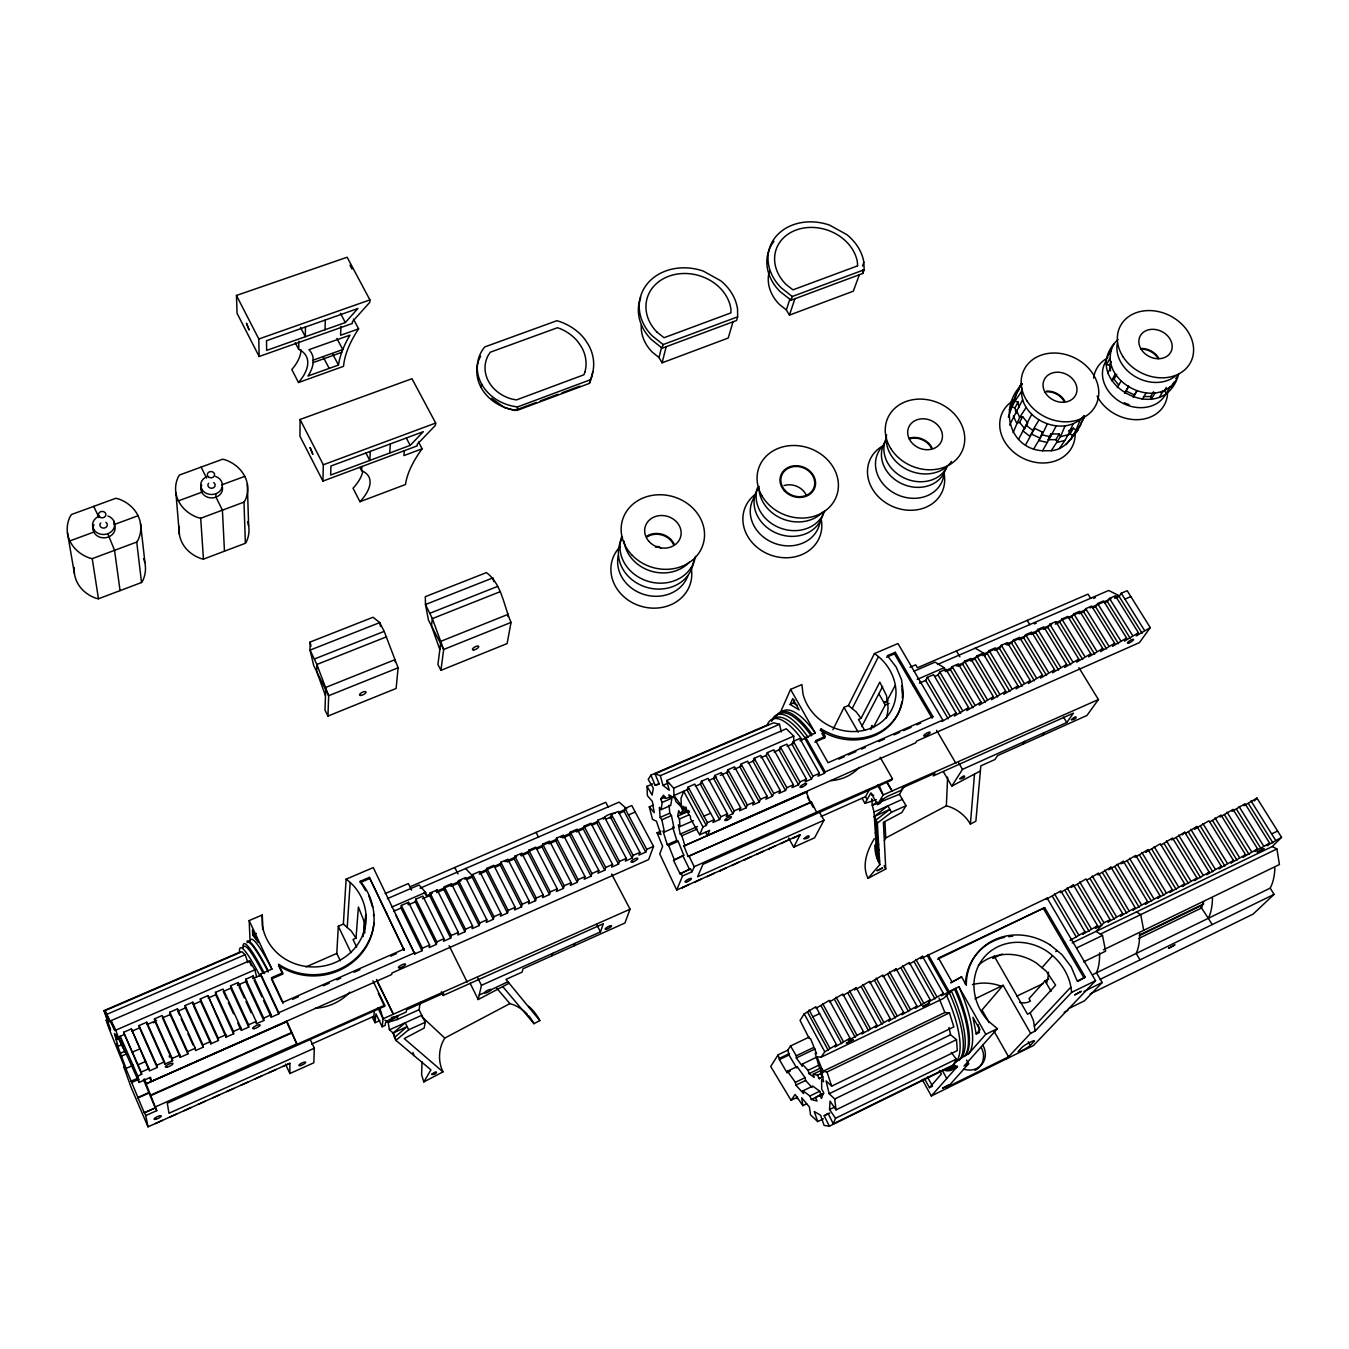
<?xml version="1.0" encoding="UTF-8"?>
<svg xmlns="http://www.w3.org/2000/svg" width="1349" height="1349" viewBox="0 0 1349 1349"><rect width="100%" height="100%" fill="white"/><g stroke="black" fill="none" stroke-linecap="round" stroke-linejoin="round"><path stroke-width="1.5" d="M310.068 642.073L310.068 650.117L313.71 665.58L328.667 695.713L327.942 716.066L396.134 688.462L398.09 667.806L384.195 631.366L379.727 622.597L373.066 617.252L310.068 642.073L311.029 646.12M310 1039.034L314.317 1048.224L313.828 1062.776L289.866 1073.534L289.883 1063.299L148.019 1126.837L131.157 1087.513L123.788 1066.84L125.676 1069.774L109.1 1028.832L106.116 1019.945L110.534 1029.793L104.008 1010.62L240.139 952.006M146.097 1111.998L155.253 1107.917L143.432 1079.52M353.421 319.072L358.615 328.869A147.648 69.254 -28.9 0 0 343.523 366.338L298.5 382.526A55.225 26.761 -25.8 0 0 298.736 349.391L298.803 341.23M300.085 419.472L299.95 436.233L322.917 481.104L417.111 445.912L417.279 444.226L435.423 425.34L435.676 423.046L411.985 378.715L300.085 419.472L323.322 464.781L322.917 481.104M768.863 724.346L650.893 775.135L655.176 785.32L659.29 784.089L655.007 773.871L660.336 775.658L662.932 785.354L669.256 790.244L666.659 780.515L786.315 728.78L793.752 736.116L793.701 743.434L787.142 746.368M372.931 980.79L384.701 1005.207L297.016 1044.295L287 1021.513L146.097 1083.837L156.754 1110.649L145.743 1115.556L148.019 1126.837M305.447 326.998L305.346 336.694L300.49 327.385M155.253 1107.917L144.276 1112.807L125.322 1067.194L126.064 1068.442L133.416 1065.204M325.042 329.729L325.278 320M340.909 326.323L340.589 335.26L358.615 328.869M884.455 840.494L885.737 837.965L946.357 805.842L947.622 777.142M369.913 299.9L369.778 302.328L352.409 321.669L352.325 323.49L259.143 356.49L237.07 313.322L236.463 295.448L347.131 257.237L369.913 299.9L258.806 338.987L259.143 356.49M418.544 442.017L422.136 448.779A150.363 62.981 -28.8 0 0 405.476 484.51L359.981 501.71A56.27 24.383 -26.2 0 0 361.65 470.734L361.886 466.569M340.319 960.775L336.795 953.439L338.312 926.257L343.371 924.065L346.103 879.177L373.251 867.592L414.767 953.928L421.984 950.741L422.372 948.229L401.344 905.432L408.528 902.312L429.589 945.059L429.184 947.571L436.368 944.401L436.806 941.872L415.711 899.193L422.878 896.09L443.99 938.702L443.551 941.248L450.701 938.095L451.173 935.548L430.044 892.987L437.177 889.885L458.34 932.395L457.851 934.941L464.983 931.788L465.489 929.242L444.31 886.799L451.426 883.713L472.622 926.089L472.099 928.652L479.199 925.515L479.755 922.952L458.525 880.644L465.607 877.558L486.854 919.833L486.298 922.396L493.38 919.276L493.953 916.696L472.69 874.489L479.738 871.437L501.035 913.577L500.428 916.156L507.494 913.054L508.118 910.457L486.787 868.385L493.818 865.333L515.166 907.354L514.525 909.951L521.54 906.865L522.215 904.252L500.85 862.281L507.848 859.246L529.246 901.149L528.555 903.763L535.553 900.677L536.261 898.063L514.846 856.21L521.827 853.192L543.259 894.977L542.534 897.608L549.515 894.522L550.257 891.908L528.791 850.174L535.755 847.155L557.221 888.822L556.462 891.47L563.41 888.401L564.186 885.753L542.686 844.137L549.616 841.135L571.15 882.701L570.34 885.349L577.271 882.297L578.08 879.649L556.53 838.134L563.444 835.149L585.011 876.597L584.168 879.244L591.064 876.209L591.924 873.545L570.323 832.164L577.203 829.18L598.821 870.51L597.944 873.174L604.807 870.156L605.701 867.474L584.066 826.195L590.913 823.227L612.581 864.456L611.67 867.137L618.517 864.119L619.427 861.421L597.759 820.259L604.588 817.309L626.29 858.402L625.346 861.1L632.158 858.099L633.119 855.401L639.932 852.399L618.196 811.407L611.401 814.341L610.507 817.14L632.158 858.099M948.887 1067.565L829.382 1126.213L824.188 1115.775L828.033 1113.313L833.26 1123.801L835.52 1118.287L829.551 1109.536L830.04 1101.121L836.026 1109.89L957.318 1050.601L956.508 1039.674L950.539 1034.734L949.005 1027.432M370.317 451.375L369.778 460.464L365.899 453.028M347.216 927.454L350.15 882.718M389.692 453.028L390.35 443.922M365.613 890.677L360.2 881.319L369.356 877.39L404.177 950.219L369.356 877.39M356.642 947.015L353.033 939.494L356.018 938.196L358.396 907.034L364.399 922.176L364.82 932.968M1078.896 667.654L1098.406 699.558L1086.94 715.459L997.552 755.609L994.972 759.504L980.841 765.861L975.867 821.204L970.403 824.104L974.501 774.073M363.235 936.526L364.601 920.305M404.329 450.718L403.924 455.591L422.136 448.779M364.601 927.556L365.697 914.723M395.055 661.836L395.257 659.577L325.733 687.434L324.991 710.097L327.942 716.066M373.538 915.735L373.656 914.437M379.895 1020.502L374.988 1022.711L375.342 1019.524L373.808 1016.32L374.432 1010.367M386.623 914.302L386.758 913.003M375.342 1019.524L375.949 1013.841L382.155 1026.758L385.123 1025.442L385.376 1023.301A7.487 1.821 -26.4 0 1 394.161 1017.399L406.218 1012.037L406.538 1009.861L443.568 993.286L443.147 995.495L603.323 923.728L600.474 931.889L481.458 985.31L478.187 999.542L509.096 983.202M393.975 909.867L393.824 911.165L401.024 908.046L401.344 905.432M1118.068 339.459C1074.63 380.452 1163.496 430.5 1178.638 374.061L1175.67 378.884M1175.535 381.042C1153.277 412.103 1094.562 377.956 1114.122 343.691M382.155 1026.758L383.099 1018.748L380.013 1008.748M314.317 1048.224L168.979 1113.245L167.293 1103.229L384.566 1006.32L384.701 1005.207M1042.558 450.768L1051.259 450.718L1060.449 436.722L1059.15 433.94L1050.837 433.99L1050.483 436.772L1042.558 450.768C1008.361 448.543 998.715 406.015 1022.289 384.28M1025.611 444.9L1034.632 428.375L1042.473 432.102L1042.119 434.867L1033.806 448.779M408.191 904.943L408.528 902.312M1042.473 432.102L1039.017 440.583L1047.347 442.472M440.921 670.352L443.669 649.476L432.338 618.618L425.475 604.521L425.306 596.68L486.433 572.6C501.777 584.117 503.767 605.701 511.035 622.412L507.106 643.574L440.921 670.352L437.919 664.517L440.921 641.281L508.354 614.25L507.932 616.577M1084.073 415.543C1064.108 439.723 1017.854 418.848 1021.783 388.09M478.153 362.122A43.539 37.098 10.9 0 0 517.021 410.433L589.429 383.369L590.171 379.828A50.233 42.679 11.6 0 0 588.383 344.686L584.792 339.24A50.233 42.679 11.6 0 0 556.935 320.691L484.713 346.946A43.64 37.165 10.9 0 0 481.542 383.925L481.07 387.5M384.836 1020.131L388.141 1022.289L397.196 1019.54L397.635 1016.235L391.446 1017.433M1012.88 399.894L1011.902 407.061L1008.327 417.212M1015.848 394.043L1014.87 401.243L1011.902 407.061L1015.072 407.786L1015.982 413.35M436.368 944.401L415.357 901.823L415.711 899.193M450.701 938.095L429.64 895.635L430.044 892.987M662.224 802.385L671.92 798.17L670.74 805.471L661.094 809.67L662.224 802.385L660.639 799.114L663.607 795.151L665.226 798.439L673.151 796.736M437.177 889.885L436.756 892.549L443.872 889.463L444.31 886.799M422.035 1061.714L421.613 1074.9L423.839 1081.915L442.978 1071.882L404.245 1038.595L424.21 1028.056L425.188 1022.323L419.067 1009.726L420.247 1002.358M517.021 410.433L517.578 406.926L590.171 379.828M693.42 820.664L679.963 826.583L679.458 819.012L677.721 816.094L678.648 810.648L680.385 813.565L688.007 810.226M338.464 365.073L338.953 362.223A153.482 72.003 -28.9 0 1 341.55 352.814L342.764 349.56A153.482 72.003 -28.9 0 1 349.357 336.137L349.947 335.142L308.921 349.695A61.329 29.712 -25.8 0 1 313.086 357.721L312.985 364.247A61.329 29.712 -25.8 0 1 308.567 375.14L307.977 376.017L338.464 365.073L332.68 354.011M479.199 925.515L458.036 883.308L458.525 880.644M493.38 919.276L472.167 877.17L472.69 874.489M507.494 913.054L486.23 871.066L486.787 868.385M521.54 906.865L500.243 864.996L500.85 862.281M797.107 1098.727L797.461 1097.192L791.07 1100.278L770.701 1066.486L778.154 1054.766L787.816 1050.163L790.514 1045.981L809.282 1037.027M535.553 900.677L514.205 858.925L514.846 856.21M549.515 894.522L528.117 852.888L528.791 850.174M155.236 1123.616L162.436 1120.378M733.013 321.804L728.207 338.043L662.072 362.83L659.02 357.519L661.566 347.418M640.724 297.252A49.778 41.684 15.6 0 0 651.213 339.408L662.207 348.194L663.135 344.568L737.65 316.83L737.549 309.225A49.896 41.752 15.6 0 0 720.788 280.794L703.267 271.082A49.896 41.752 15.6 0 0 646.93 284.234A49.896 41.752 15.6 0 0 652.107 335.766L663.135 344.568M662.072 362.83L666.187 346.71M563.41 888.401L541.978 846.885L542.686 844.137M577.271 882.297L555.788 840.899L556.53 838.134M591.064 876.209L569.548 834.93L570.323 832.164M790.227 1071.089L787.007 1072.64L779.385 1059.606L778.154 1054.766M604.807 870.156L583.24 828.977L584.066 826.195M737.65 316.83L736.571 320.489L662.207 348.194M551.758 955.885L552.517 953.406M811.997 1087.496L805.589 1080.465L805.066 1077.666L797.124 1066.57L796.669 1068.003L789.03 1055.002L787.816 1050.163M169.637 1117.157L176.82 1113.937M787.007 1072.64L787.445 1071.207L797.124 1066.57M618.517 864.119L596.899 823.059L597.759 820.259M574.033 945.885L574.843 943.389M859.38 274.724L853.31 291.182L789.452 315.11L786.349 309.933L789.941 299.006M773.955 241.319A48.884 40.251 18.6 0 0 780.11 291.603L791.037 300.186L792.251 296.51L864.169 269.749L863.883 262.33L862.517 266.057M639.932 852.399L638.954 855.097L645.749 852.113L624.064 811.272L624.992 808.456L631.77 805.522L653.54 846.396L648.616 859.583L391.885 973.051L391.716 974.501L151.341 1081.392L149.79 1077.986M789.452 315.11L794.881 298.753M822.064 1068.762L820.512 1073.382L822.216 1076.856L819.197 1078.677L817.494 1075.22L813.228 1074.175L814.223 1077.446L809.029 1073.635L808.034 1070.364L802.267 1064.091L817.325 1056.857M183.97 1110.733L191.136 1107.529M645.749 852.113L646.744 849.398L653.54 846.396M791.037 300.186L862.804 273.442L864.169 269.749M1013.251 401.142L1021.547 383.386M611.603 873.983L630.067 909.209L624.907 923.02L523.007 968.801L522.08 972.14L505.959 979.374L539.819 1020.586L533.951 1023.689L502.739 986.557M1013.065 432.591L1019.675 417.381L1026.151 407.499M719.624 819.534L700.333 784.106L701.463 781.256L708.107 778.373L727.482 813.835L720.821 816.769L719.624 819.534L712.963 822.468L714.144 819.703L694.802 784.14L688.142 787.04L687.046 789.89L706.303 825.419L702.964 826.886L699.693 834.761L690.536 818.792L690.384 816.297L682.83 806.146L682.999 808.641L686.287 807.208M198.269 1104.342L205.385 1101.138M1080.144 419.792C1075.406 433.366 1067.413 449.318 1051.259 450.718M746.115 807.866L726.757 772.623L727.954 769.739L734.547 766.873L753.99 802.149L747.38 805.066L746.115 807.866L739.522 810.766L740.753 807.984L721.344 772.606L714.734 775.49L713.57 778.356L732.895 813.683L726.268 816.617L727.482 813.835M660.909 831.119L657.064 832.805L662.646 846.363L659.745 853.917L676.692 890.036L682.543 875.973L692.088 871.707L694.212 866.699L816.583 812.149L811.575 802.166L810.327 802.233L688.125 856.48L683.926 845.958L806.23 791.863L807.478 791.796L683.926 845.958M1009.592 425.019L1022.576 399.827M706.303 825.419L707.466 822.654L714.144 819.703M1066.132 444.63L1077.649 430.584L1084.63 415.914M705.679 832.417L707.483 835.419L709.625 830.36L699.693 834.761M1065.035 425.913L1060.449 436.722L1068.138 434.715L1073.214 423.805M772.421 796.264L752.995 761.207L754.26 758.307L760.802 755.474L780.312 790.565L773.753 793.448L772.421 796.264L765.861 799.164L767.176 796.348L747.7 761.156L741.124 764.023L739.893 766.907L759.302 802.048L752.708 804.948L753.99 802.149M1212.178 924.605L1208.333 918.298L1209.53 915.549A85.577 37.856 63.1 0 0 1212.447 898.198M732.895 813.683L734.126 810.901L740.753 807.984M779.587 714.228L790.581 689.39L801.896 684.567L803.026 694.195A48.142 42.73 25.7 0 0 854.372 731.546A48.142 42.73 25.7 0 0 896.023 692.104C895.652 676.642 887.187 662.14 874.422 653.591L848.42 705.493L844.019 707.399L832.906 729.742M212.501 1097.951L219.6 1094.781M1171.59 387.467L1173.9 382.239M798.524 784.764L779.031 749.892L780.363 746.975L786.872 744.142L806.432 779.048L799.923 781.914L798.524 784.764L792.015 787.631L793.397 784.798L773.854 749.791L767.345 752.624L766.03 755.541L785.506 790.497L778.963 793.381L780.312 790.565M790.109 704.431L792.723 698.613L799.131 709.911L790.109 704.431L793.296 703.065L797.31 705.24M793.296 703.065L794.612 700.148M1136.212 391.682L1133.211 397.314L1137.005 390.923M1128.624 386.05L1124.695 393.301L1128.455 386.876M759.302 802.048L760.583 799.249L767.176 796.348M1071.308 439.049L1073.652 433.94M1092.859 974.585L1270.202 888.148L1271.5 885.366A84.818 39.661 62.8 0 0 1274.872 867.93M874.422 653.591L897.945 643.54L942.799 720.079L825.183 771.898L824.458 773.331L817.983 776.181L819.433 773.331L799.822 738.51L793.347 741.326L791.981 744.26L811.508 779.031L805.033 781.897L806.432 779.048M1047.279 423.94L1042.119 434.867L1050.483 436.772L1056.183 425.964M800.058 740.753L815.251 732.979L790.581 689.39M1009.339 409.674L1012.576 402.929M785.506 790.497L786.855 787.681L793.397 784.798M226.683 1091.611L233.765 1088.441M814.863 742.119L824.509 737.92L825.234 736.453L820.816 728.679A55.613 49.34 25.7 0 0 875.568 734.075A55.613 49.34 25.7 0 0 903.29 692.813M811.508 779.031L812.941 776.181L819.433 773.331M951.298 1052.372L956.256 1059.134L953.389 1064.867L833.26 1123.801M852.197 708.579L878.384 656.794M1015.072 407.786L1018.057 401.968L1014.87 401.243L1021.277 391.901M788.625 838.033L793.684 847.206L800.126 834.761L676.692 890.036M864.642 730.264L858.453 719.472L861.05 718.342L879.835 682.105L886.529 695.73L888.013 706.994A47.519 42.291 25.8 0 1 886.344 718.005M894.454 653.827L895.264 652.275L932.918 716.639L932.058 718.106L894.454 653.827L886.546 657.216M1018.529 439.369L1031.715 414.379M1013.352 415.964L1016.674 423.148L1019.608 422.406L1022.626 416.622L1027.854 423.097M816.583 812.149L892.482 778.811L880.104 757.227M861.691 726.588L882.634 686.523M240.83 1085.271L247.862 1082.117M1034.632 428.375L1029.658 436.149L1022.913 430.887L1027.095 424.53M887.17 700.553L895.146 685.579M889.109 703.335L885.315 704.971L873.191 727.701L871.926 725.492A82.087 30.487 65.4 0 0 870.914 729.505M819.349 811.913L824.003 820.209L814.611 837.796L793.684 847.206M527.375 1014.279A42.46 40.892 -50.6 0 0 513.244 1004.668L509.905 1003.605L444.765 1038.072L442.556 1042.187A35.934 34.518 -51.8 0 0 442.978 1071.882M901.486 686.945L902.312 685.427M874.337 838.69C867.238 850.224 861.471 865.265 868.031 878.317L885.753 869.009L883.393 822.3L901.857 812.536L906.005 805.707L899.446 794.291L904.488 785.809M1048.493 438.273L1050.837 433.99M913.172 685.815L913.998 684.297M920.237 681.582L919.411 683.1L925.633 680.402L927.319 677.367L933.559 674.669L956.171 713.081L954.401 716.049L968.633 707.601L945.969 669.273L939.764 671.971L938.044 675.023L934.941 676.372M1068.138 434.715L1064.934 440.415L1057.279 442.421L1055.98 439.656L1059.15 433.94M1107.259 357.148L1110.918 350.605M1110.008 358.345L1106.365 364.871L1109.451 364.871L1111.289 361.616M821.018 816.55L865.468 796.703L869.582 789.384M1066.907 435.778L1070.162 433.889L1073.366 428.173L1075.962 430.179L1080.886 424.851M254.91 1078.964L261.925 1075.828M1107.816 372.88L1111.492 366.388M862.112 798.338L864.962 803.397L870.948 792.841L877.609 804.544L880.189 803.38L882.55 798.962M1081.224 422.827L1084.478 417.077M1115.235 374.179L1111.559 380.637L1113.987 379.238L1116.753 374.398M945.784 671.667L950.421 669.644L952.175 666.591L958.346 663.91L981.043 702.138L979.205 705.122L993.404 696.691L970.69 658.565L964.518 661.229L962.748 664.298L958.127 666.305M1117.309 387.601L1121.019 381.177M877.609 804.544L883.14 794.966L1098.406 699.558M892.482 778.811L891.706 780.144L702.964 864.321L697.585 876.766L824.003 820.209M423.839 1081.915L430.938 1069.858L395.881 1040.332L394.363 1037.179L393.149 1033.014L405.24 1022.744L408.646 1029.776L395.881 1040.332M970.42 660.959L975.023 658.97L976.845 655.901L982.983 653.236L1005.73 691.261L1003.825 694.263L1018.006 685.848L995.225 647.925L989.104 650.572L987.266 653.658L982.679 655.648M942.799 720.079L941.922 721.546L956.171 713.081M1038.932 419.977L1032.727 430.415L1025.948 425.137M268.94 1072.691L275.938 1069.555M1142.249 399.388L1146.077 392.997M1155.064 392.964L1151.203 399.355L1150.663 396.555L1153.564 391.75M994.888 650.353L999.457 648.363L1001.329 645.277L1007.433 642.63L1030.248 680.469L1028.292 683.488L1042.44 675.09L1019.591 637.352L1013.521 639.982L1011.615 643.085L1007.062 645.075M968.633 707.601L966.828 710.569L981.043 702.138M1159.432 397.23L1163.327 390.839M1160.899 392.795L1164.372 390.755L1166.329 387.551M1170.308 386.775L1166.379 393.166L1164.372 390.755M1019.186 639.797L1023.739 637.841L1025.662 634.721L1031.715 632.091L1054.581 669.745L1052.574 672.78L1066.688 664.416L1043.789 626.863L1037.752 629.477L1035.796 632.597L1031.277 634.553M993.404 696.691L991.532 699.676L1005.73 691.261M179.366 526.532A34.956 30.487 -0.3 0 0 201.052 558.587L203.446 559.127L245.383 543.276L246.563 541.404A34.956 30.487 -0.3 0 0 247.66 521.861M282.919 1066.418L289.883 1063.299M650.893 775.135L648.211 779.385L653.321 788.153L652.107 795.084L647.031 786.349L652.764 783.87M1043.317 629.325L1047.836 627.369L1049.809 624.25L1055.829 621.636L1078.762 659.088L1076.687 662.14L1090.768 653.793L1067.818 616.442L1061.832 619.039L1059.808 622.176L1055.323 624.132M816.044 1008.259L829.365 1000.351L850.039 1038.207L834.93 1046.925L836.498 1044.699L815.858 1006.742L804.223 1013.858L800.041 1020.417L809.215 1038.41L810.597 1038.696L816.567 1053.687L815.167 1053.367L819.399 1067.464L821.339 1069.538L823.548 1081.746L821.625 1079.672L821.693 1089.115L823.598 1092.37L821.524 1098.423L819.619 1095.186L815.589 1097.513L816.988 1101.02L811.305 1099.469L809.923 1095.995L803.026 1090.801L812.756 1086.08L819.703 1091.24L821.103 1094.714M943.423 771.746L951.787 786.113L962.495 769.352L1066.772 722.524L1073.433 713.115L933.306 775.894L934.908 773.281L902.599 787.749L901.065 790.345L890.542 795.016A6.93 1.619 -29.5 0 0 881.673 800.817M243.984 502.132L245.231 500.209A36.086 31.229 0.2 0 0 225.081 459.773L222.636 459.216L179.518 475L178.253 476.905A36.086 31.229 0.2 0 0 198.219 517.696L200.697 518.252L243.984 502.132L245.383 543.276M1018.006 685.848L1016.084 688.867L1030.248 680.469M1068.779 618.28L1071.764 616.999L1073.804 613.846L1079.773 611.266L1102.757 648.515L1100.632 651.584L1114.696 643.271L1091.678 606.089L1085.726 608.669L1083.669 611.822L1079.2 613.761M74.296 567.592A35.681 31.094 -4.3 0 0 96.032 598.248L98.46 598.787L141.527 582.515L142.792 580.593A35.681 31.094 -4.3 0 0 145.186 564.607L140.532 523.716M1042.44 675.09L1040.45 678.125L1054.581 669.745M136.738 542.062L138.036 540.106A36.845 31.87 -3.7 0 0 118.307 498.843L115.812 498.287L71.497 514.509L70.165 516.465A36.845 31.87 -3.7 0 0 89.725 558.081L92.238 558.638L136.738 542.062L141.527 582.515M829.517 1001.885L842.821 993.994L863.529 1031.732L861.893 1033.975L876.968 1025.291L856.227 987.653L842.923 995.545M1092.572 607.961L1095.523 606.679L1097.631 603.526L1103.549 600.946L1126.584 638.026L1124.408 641.112L1138.438 632.799L1115.387 595.82L1109.468 598.383L1107.344 601.553L1104.393 602.834M1066.688 664.416L1064.648 667.451L1078.762 659.088M1114.712 598.349L1119.13 596.443L1121.272 593.256L1127.174 590.71L1150.259 627.605L1139.416 642.647L916.578 741.141L915.583 742.861L707.483 835.419M854.625 989.997L856.227 987.653M1022.761 744.294L1024.734 741.41M856.295 989.222L869.582 981.33L890.357 1018.866L888.654 1021.142L903.678 1012.475L882.87 975.04L869.599 982.915M1090.768 653.793L1088.677 656.862L1102.757 648.515M1059.302 448.61L1064.934 440.415M1042.288 735.509L1044.295 732.625M791.07 1100.278L795.134 1094.444L802.874 1105.674L806.668 1103.836M836.026 1109.89L834.727 1098.997L829.146 1093.735L826.094 1080.92L831.675 1086.147L953.844 1026.876L949.443 1012.88L827.021 1072L822.924 1071.359L816.921 1056.689L820.968 1057.262L824.779 1051.798L836.498 1044.699M1114.696 643.271L1112.537 646.34L1126.584 638.026M882.853 976.642L896.124 968.767L916.966 1006.101L915.195 1008.394L930.203 999.744L909.327 962.528L896.073 970.386M894.421 971.162L896.124 968.767M1138.438 632.799L1136.229 635.902L1150.259 627.605M850.039 1038.207L848.437 1040.433L863.529 1031.732M909.243 964.164L922.48 956.306L943.389 993.42L941.551 995.747L955.598 988.294A70.941 24.198 64 0 1 965.311 1055.441L956.121 1061.747L951.568 1066.941A70.249 23.506 64 0 1 943.322 1069.673M922.48 956.306L920.709 958.717L1047.161 898.114L1095.573 980.689L1033.435 1045.559L931.333 1095.961L922.21 1079.487M876.968 1025.291L875.299 1027.55L890.357 1018.866M903.678 1012.475L901.941 1014.752L916.966 1006.101M930.203 999.744L928.399 1002.071L943.389 993.42M961.584 976.845L950.843 982.713L961.584 976.845L966.322 985.225A59.052 53.117 41.2 0 1 1050.213 944.974M961.179 1058.071A70.873 24.063 64 0 0 951.382 991.026L943.524 998.395L820.968 1057.262M965.311 1055.441L968.515 1053.873L985.799 1034.312L958.869 986.726L948.111 992.611L927.252 955.632M680.385 813.565L682.712 810.648L686.54 808.978M1047.161 898.114L1046.116 899.378L1060.854 890.863L1084.984 931.839L1082.775 934.301L1097.597 925.768L1073.433 884.893L1060.297 892.667M937.572 959.223L1044.666 907.641L1085.304 977.114L1077.716 981.431M1071.291 887.473L1073.433 884.893M1072.86 886.731L1085.996 878.958L1110.176 919.731L1107.917 922.21L1122.705 913.695L1098.491 873.056L1086.94 880.071M692.088 871.707L690.368 868.79L680.115 873.882L673.522 860.358L683.774 855.283L678.193 841.321L676.776 840.461L672.595 826.954L673.994 827.797L664.433 831.996L663.034 831.153L667.249 844.659L668.649 845.536L674.247 859.515M1006.708 1058.763L1030.602 1033.317L1003.1 985.276L982.005 1009.996L989.154 1022.593M673.522 860.358L683.774 855.283M1097.833 874.911L1110.952 867.154L1135.2 907.692L1132.89 910.204L1147.645 901.722L1123.363 861.286L1108.709 869.751L1110.952 867.154M868.031 878.317L879.818 864.642L877.339 823.126L874.304 816.482L887.844 805.876L891.487 812.25L877.339 823.126M1121.086 863.9L1123.363 861.286M924.385 1078.475L929.478 1087.682L941.417 1073.973L939.444 1070.431M976.221 1034.025L979.981 1029.725L972.949 1017.298L976.221 1034.025L979.475 1032.44M1122.638 863.175L1135.723 855.435L1160.039 895.77L1157.661 898.282L1172.382 889.817L1148.05 849.617L1134.964 857.323M680.115 873.882L690.368 868.79M942.631 1069.673A70.03 23.473 64 0 0 952.95 1067.43L954.755 1065.373L951.568 1066.941M1055.778 951.635L1056.84 950.421M1041.968 967.671L1052.422 955.8M1063.805 943.423L1064.884 942.209M943.996 1070.162A69.828 23.422 64 0 0 954.299 1067.936L956.121 1065.879L952.95 1067.43M1148.05 849.617L1145.723 852.248L1160.325 843.799L1184.692 883.915L1182.264 886.462L1196.951 878.014L1172.551 838.016L1161.034 844.997M931.333 1095.961L957.47 1066.384L954.299 1067.936M1071.224 939.157L1070.145 940.371L1084.984 931.839M1030.602 1033.317L1035.088 1031.108L1071.544 992.426C1070.516 975.529 1060.381 960.387 1046.588 950.994A51.127 45.984 41.2 0 0 983.623 957.891A51.127 45.984 41.2 0 0 988.699 1021.412L997.383 1028.663L964.046 1066.03L968.616 1063.788L966.559 1060.112M345.327 322.546L357.907 308.499L266.512 340.724L266.664 350.386L345.327 322.546L340.437 313.305M946.526 1088.458L968.616 1063.788M1048.78 979.003L1045.02 980.841L1029.017 998.648L1030.4 1001.042A84.329 31.499 63.9 0 1 1019.507 1002.358M1171.691 839.955L1184.742 832.249L1209.176 872.145L1206.681 874.725L1221.334 866.294L1196.9 826.499L1185.366 833.48M1097.597 925.768L1095.371 928.247L1101.661 925.212L1077.564 884.506M1182.331 834.913L1184.742 832.249M1110.176 919.731L1103.904 922.75L1096.113 931.35L1102.504 935.464L1105.607 951.197L1083.5 961.921M1196.9 826.499L1194.455 829.18L1208.991 820.782L1233.475 860.46L1230.929 863.056L1245.549 854.659L1221.047 815.083L1209.547 822.047M994.196 956.154L1027.516 1014.229L1030.181 1012.93L1055.609 985.141L1046.284 971.246L1036.217 962.916A50.419 45.478 41.5 0 0 978.379 965.277M1122.705 913.695L1120.429 916.19L1135.2 907.692M1077.649 430.584L1072.725 435.896L1070.162 433.889M1220.052 817.056L1233.07 809.4L1257.588 848.875L1254.992 851.489L1269.594 843.108L1245.043 803.734L1232.042 811.39M1147.645 901.722L1145.301 904.235L1160.039 895.77M1034.346 1026.151L1070.735 987.266M1243.98 805.741L1256.964 798.085L1281.55 837.358L1272.309 846.531L1072.151 942.884M1254.199 801.019L1256.964 798.085M1016.556 392.205L1019.035 389.591M1172.382 889.817L1169.988 892.364L1184.692 883.915M1019.54 386.354L1022.036 383.723M1030.282 1045.374L1034.143 1041.344A7.183 0.894 -29.1 0 0 1030.063 1042.271A7.183 0.894 -29.1 0 0 1022.154 1047.246L1018.36 1051.259A7.15 0.894 -29.1 0 0 1022.424 1050.315A7.15 0.894 -29.1 0 0 1030.282 1045.374L1028.225 1041.748M410.197 445.372L423.333 431.663L330.927 466.029L330.657 475.05L410.197 445.372L406.302 438.003M1196.951 878.014L1194.489 880.577L1209.176 872.145M1099.57 952.917A86.96 34.484 63.6 0 1 1097.496 970.116L1096.484 972.814L1102.184 982.527L1084.461 1000.84L1068.425 1008.715M1221.334 866.294L1218.822 868.874L1233.475 860.46M1245.549 854.659L1242.985 857.256L1257.588 848.875M1269.594 843.108L1266.964 845.722L1281.55 837.358M1270.202 888.148L1274.063 894.37L1253.137 914.082L1090.11 993.994M682.965 887.237L682.172 887.878L689.238 884.421M695.477 881.622L694.668 882.28L701.716 878.84M707.955 876.041L707.129 876.698L714.177 873.258M720.383 870.476L719.54 871.134L726.571 867.694M732.76 864.928L731.917 865.603L738.948 862.163M745.103 859.397L744.243 860.072L751.258 856.649M757.413 853.883L756.519 854.575L763.534 851.152M769.672 848.403L768.761 849.094L775.776 845.654M781.88 842.923L780.97 843.614L787.968 840.208M794.055 837.476L793.128 838.167L800.126 834.761M397.635 1016.235L388.141 1022.289L389.439 1029.843L393.436 1033.267L396.151 1040.568M877.406 802.115L872.263 805.269L874.017 812.081L877.002 858.436L879.818 864.642M1068.475 431.005L1073.366 428.173M1064.209 1012.323L1067.902 1010.35M951.787 786.113L980.386 770.953M948.246 1086.535L1008.563 1056.79L994.264 1031.597M929.478 1087.682L932.53 1086.181L927.438 1076.991M985.799 1034.312L997.383 1028.663M1071.544 992.426L1095.573 980.689M1100.278 979.29L1274.063 894.37M824.188 1115.775L829.804 1113.043M802.874 1105.674L801.711 1097.782L809.383 1106.956L810.53 1114.881L817.713 1121.575L823.345 1118.827M1084.006 991.414L1102.184 982.527M835.52 1118.287L956.256 1059.134M834.727 1098.997L956.508 1039.674M1085.304 977.114L1077.193 981.06L1071.19 966.828L1062 954.687L1050.213 944.974M829.551 1109.536L835.2 1106.787M1103.465 949.814L1279.425 864.54L1276.913 848.976L1272.309 846.531M1139.298 935.11L1203.713 903.864M1140.411 935.127L1202.229 905.145M809.923 1095.995L819.703 1091.24M1138.59 938.533L1201.403 908.046A73.2 32.376 63.1 0 0 1203.544 901.722M819.619 1095.186L822.907 1093.584M811.305 1099.469L823.784 1093.533M829.146 1093.735L950.539 1034.734M1076.637 947.942L1102.504 935.464M822.924 1071.359L944.873 1012.509L949.443 1012.88M787.445 1071.207L795.354 1082.336L795.893 1085.152L805.589 1080.465M975.007 998.833L1003.1 985.276M817.494 1075.22L823.109 1072.506M819.197 1078.677L822.941 1076.873M808.034 1070.364L819.366 1064.917M809.029 1073.635L820.344 1068.172M1100.379 934.081L1276.913 848.976M795.354 1082.336L805.066 1077.666M813.228 1074.175L822.705 1069.605M802.267 1064.091L802.301 1066.266L796.332 1057.953L796.298 1055.778L813.194 1047.684M796.332 1057.953L815.1 1048.966M1271.635 833.901L1277.604 831.035M779.806 1058.156L789.469 1053.535M779.385 1059.606L789.03 1055.002M491.103 989.728A3.609 0.86 -27 0 0 486.483 990.975A3.609 0.86 -27 0 0 486.028 992.847A3.609 0.86 -27 0 0 491.103 989.728L507.915 981.752M812.823 1016.826L819.602 1013.605M1044.666 907.641L938.466 958.009L951.77 981.549M1016.758 996.152L1043.317 983.505M992.746 958.448L1002.206 954.03M393.149 1033.014L407.111 1026.623L394.65 1037.364M874.304 816.482L889.851 809.383L875.703 820.259L878.418 861.539M408.646 1029.776L425.188 1022.323M891.487 812.25L906.005 805.707M397.196 1019.54L419.067 1009.726M899.446 794.291L872.263 805.269L871.842 799.097M389.439 1029.843L421.782 1015.308M874.017 812.081L902.346 799.35M311.653 1044.075L373.808 1016.32M864.962 803.397L876.294 799.704M377.872 1007.872L383.099 1018.748L630.067 909.209M150.768 1095.068L291.536 1032.558M151.155 1095.439L292.143 1032.828M688.125 856.48L811.575 802.166M155.995 1106.618L297.016 1043.755M146.097 1083.837L287 1021.513M137.851 1097.428L148.845 1092.555M137.868 1098.002L148.845 1093.128M679.963 826.583L678.328 824.913L680.233 834.087L697.467 826.499M141.662 1074.31L141.223 1072.084L148.997 1068.661L131.342 1028.916L123.602 1032.289L141.662 1074.31L137.783 1076.03L139.065 1082.387L150.582 1077.295L151.341 1081.392M157.142 1067.497L156.737 1065.238L164.477 1061.832L146.788 1022.222L139.065 1025.56L139.52 1027.921L157.142 1067.497L149.402 1070.904L148.997 1068.661M172.554 1060.702L172.2 1058.425L179.923 1055.036L162.167 1015.527L154.477 1018.866L154.882 1021.244L172.554 1060.702L164.848 1064.091L148.036 1026.454M187.899 1053.923L187.612 1051.647L195.285 1048.257L177.478 1008.883L169.839 1012.205L170.176 1014.583L187.899 1053.923L180.243 1057.312L162.538 1017.922M203.193 1047.195L202.94 1044.885L210.596 1041.529L192.738 1002.256L185.117 1005.561L185.42 1007.956L203.193 1047.195L195.554 1050.551L195.285 1048.257M218.437 1040.467L218.234 1038.157L225.839 1034.801L207.948 995.646L200.343 998.951L200.613 1001.363L218.437 1040.467L210.832 1043.822L193.868 1006.523M233.613 1033.789L233.444 1031.462L241.033 1028.107L223.074 989.07L215.52 992.358L215.739 994.786L233.613 1033.789L226.025 1037.128L207.948 995.646M248.722 1027.129L248.604 1024.785L256.158 1021.446L238.166 982.51L230.628 985.799L230.797 988.244L248.722 1027.129L241.167 1030.451L241.033 1028.107M263.78 1020.485L263.713 1018.124L271.233 1014.802L253.19 975.985L245.687 979.256L245.805 981.718L263.78 1020.485L256.259 1023.807L256.158 1021.446M422.372 948.229L429.589 945.059M436.806 941.872L443.99 938.702M451.173 935.548L458.34 932.395M465.489 929.242L472.622 926.089M479.755 922.952L486.854 919.833M493.953 916.696L501.035 913.577M508.118 910.457L515.166 907.354M522.215 904.252L529.246 901.149M536.261 898.063L543.259 894.977M550.257 891.908L557.221 888.822M564.186 885.753L571.15 882.701M578.08 879.649L585.011 876.597M591.924 873.545L598.821 870.51M605.701 867.474L612.581 864.456M619.427 861.421L626.29 858.402M263.578 1000.587L271.284 1017.18L278.771 1013.875L278.771 1012.694L414.952 952.681M680.233 834.087L681.869 835.756L697.197 829.011M130.92 1081.24L138.239 1078.02M667.249 844.659L676.776 840.461M131.662 1082.505L138.998 1079.267M668.649 845.536L678.193 841.321M679.458 819.012L689.103 814.779M138.003 1064.816L145.759 1061.393M703.942 816.145L710.619 813.211M282.953 1003.521L282.953 1002.324L404.346 948.971M932.918 716.639L828.067 762.725L815.589 740.652L825.234 736.453M292.581 999.305L298.348 996.759M323.372 985.765L329.139 983.219M336.828 979.829L340.69 978.143M354.146 972.224L359.93 969.678M390.704 956.154L396.488 953.608M838.758 759.133L844.474 756.637M848.268 754.951L855.89 751.612M861.606 749.1L865.417 747.413M878.739 741.562L884.455 739.05M893.982 734.868L899.682 732.355M903.493 730.669L911.115 727.33M916.831 724.818L920.625 723.131M126.064 1068.442L116.773 1043.62L118.088 1046.386L121.798 1044.767M305.936 966.913L336.795 953.439M120.128 1053.367L125.659 1050.938M664.433 831.996L661.853 819.77L660.133 817.427L669.728 813.228L669.138 805.151M121.444 1056.115L126.975 1053.704M661.853 819.77L671.448 815.572L673.994 827.797M132.387 1052.136L140.144 1048.729M677.721 816.094L689.288 811.036M479.232 994.989L484.645 992.628M409.978 904.167L415.357 901.823M422.507 898.721L429.64 895.635M450.954 886.377L458.036 883.308M466.872 879.481L472.167 877.17M479.199 874.118L486.23 871.066M494.999 867.272L500.243 864.996M507.241 861.96L514.205 858.925M521.169 855.907L528.117 852.888M536.784 849.128L541.978 846.885M548.891 843.884L555.788 840.899M562.668 837.898L569.548 834.93M576.394 831.945L583.24 828.977M591.789 825.268L596.899 823.059M605.414 819.366L610.507 817.14M618.972 813.464L624.064 811.272M660.639 799.114L665.479 797.006M887.811 701.092L884.017 702.728A72.559 27.284 65.6 0 1 887.844 700.721M278.771 1013.875L260.762 975.209L260.711 973.978L271.908 969.122L249.177 920.574L262.262 914.976L262.684 929.528M628.449 814.981L635.227 812.031M1124.948 599.141L1130.85 596.578M137.783 1076.03L120.23 1036.302L123.804 1049.05L118.156 1037.111L124.091 1034.632M131.629 1031.26L139.52 1027.921M147.007 1024.582L156.636 1020.4M162.403 1017.888L170.176 1014.583M179.501 1015.021L177.815 1011.278L185.488 1007.855M200.883 1001.16L193.025 1004.651L192.738 1002.256M208.184 998.075L216.278 994.466M231.657 987.772L223.276 991.515L226.683 998.918M237.441 985.259L247.052 981.077M252.819 978.581L260.762 975.209M702.964 826.886L683.707 791.323L681.009 798.372L681.329 805.64L674.011 795.472L689.44 788.76M695.342 786.265L701.025 783.718M708.613 780.515L716.471 777.007M720.332 775.338L728.055 771.965M733.856 769.453L741.579 766.097M748.088 763.349L755.086 760.229M760.87 757.7L766.67 755.187M774.157 752L780.177 749.319M657.064 832.805L660.976 834.593L656.44 821.187L652.545 819.433L649.257 806.871L653.118 805.184M118.088 1046.386L116.25 1039.877L119.977 1038.258M373.977 922.716A60.267 56.624 -4.8 0 1 338.801 969.425A60.267 56.624 -4.8 0 1 278.552 964.198L282.615 972.865L271.453 977.738L282.953 1002.324M282.615 972.865L282.632 974.096L271.469 978.952L282.076 1001.633M247.946 962.63L245.13 954.704L241.96 951.736L105.003 1010.705L114.918 1030.67L111.04 1020.67L249.481 960.825L254.843 969.847L256.664 976.895M655.176 785.32L659.037 783.651M420.079 888.215L619.124 802.132L626.762 808.844M937.504 664.484L1108.642 590.474L1118.675 595.465L1114.847 597.135M662.932 785.354L668.682 782.858M391.851 907.017L425.626 892.38L426.621 895.652L432.354 893.173M917.219 679.39L944.249 667.688L944.856 670.875L952.411 667.586M118.156 1037.111L115.812 1030.147L254.843 969.847M674.011 795.472L673.674 788.187L793.752 736.116M436.165 891.52L460.987 880.745M464.798 879.093L472.437 875.788L465.624 868.52M480.126 872.449L501.272 863.276M505.116 861.606L516.667 856.598M520.512 854.929L557.036 839.095M560.88 837.425L597.422 821.575M618.365 812.486L625.093 809.569M956.205 665.951L1001.818 646.154M1005.646 644.502L1051.63 624.553M1055.458 622.884L1086.114 609.596M1089.941 607.927L1111.02 598.787M655.007 773.871L773.567 722.811L779.469 724.295L781.341 731.984M385.156 893.544L408.359 883.544L411.58 890.087M910.019 667.266L915.701 664.821L917.421 667.772L1088.036 594.133L1090.683 598.416M107.38 1014.094L245.13 954.704M660.336 775.658L779.469 724.295M409.961 886.816L605.752 802.301L608.247 807.022M387.365 898.653L419.084 884.961L425.626 892.38M913.863 671.246L935.009 662.123L944.249 667.688M895.264 652.275L887.338 655.665L896.191 667.097L901.52 679.66L903.307 692.813M360.099 882.651L369.255 878.739M252.701 935.026L258.401 942.631L252.499 930.051L252.701 935.026L256.377 933.441M398.09 667.806L328.667 695.713L316.863 664.484L310.068 650.117L379.727 622.597L380.536 626.459M511.035 622.412L443.669 649.476L428.442 620.017L425.475 604.521L493.059 577.827L493.7 581.706M386.573 636.795L316.863 664.484L316.695 671.583L325.463 695.578M499.973 591.756L432.338 618.618L431.478 625.885L439.841 649.628M314.486 658.986L384.195 631.366M429.977 613.222L497.596 586.41M536.396 402.373L514.711 410.467L504.509 407.583L491.609 398.259M540.325 400.889L558.064 394.262M562.01 392.795L579.75 386.168M323.322 464.781L435.676 423.046M69.844 540.915L93.857 532.062L93.351 528.673M93.924 524.727A11.062 9.561 -3.7 0 0 104.025 537.863A11.062 9.561 -3.7 0 0 114.311 524.508L138.053 515.74M178.422 500.85L201.777 492.233L201.541 488.793M221.674 484.881L244.759 476.366M313.272 360.099L342.764 349.56L336.913 338.43M313.153 362.577L341.735 352.325M1022.626 416.622L1019.675 417.381L1016.337 410.163M1047.701 439.707L1055.98 439.656M1143.514 396.572L1150.663 396.555M829.382 1126.213L824.104 1125.437L820.63 1115.286L814.256 1111.492L817.713 1121.575M946.357 805.842L949.612 806.786A39.762 38.379 7.3 0 1 970.403 824.104M1125.808 390.873L1134.307 394.886M1031.563 434.108L1039.371 437.818M1001.076 986.254L1000.267 985.866A48.733 44.23 42.4 0 0 972.427 984.618M689.356 812.25L686.287 810.496L684.921 807.056M975.158 648.194L984.585 653.641L985.158 656.811M1136.414 911.941L1140.748 914.622L1143.699 930.304M792.251 296.51L781.307 287.91A49.002 40.318 18.6 0 1 774.967 237.728A49.002 40.318 18.6 0 1 829.534 225.098L846.835 234.642A48.952 40.285 18.6 0 1 863.883 262.33M786.349 309.933L779.587 304.604A41.768 34.534 18.6 0 1 769.402 271.132M657.115 332.225L664.028 337.722L730.973 312.867L730.939 309.275A43.117 36.086 15.6 0 0 670.875 275.533A43.117 36.086 15.6 0 0 657.098 332.242M659.02 357.519L652.208 352.072A42.527 35.748 15.6 0 1 641.264 325.092M848.42 705.493L856.126 711.8L861.05 718.342M360.2 881.319C370.452 893.055 375.157 908.518 373.875 923.998A60.182 56.54 -4.9 0 1 338.734 970.656A60.182 56.54 -4.9 0 1 278.568 965.446L282.632 974.096M346.103 879.177C359.728 888.772 367.265 905.466 365.984 922.008A52.173 49.019 -4.8 0 1 315.531 966.913A52.173 49.019 -4.8 0 1 262.482 925.768L262.262 914.976M343.371 924.065L351.246 930.979L356.018 938.196M421.714 1016.539L444.765 1038.072M682.999 808.641L675.95 801.61L674.905 798.254L668.851 794.814L669.897 798.153M666.659 780.515L673.674 788.187M795.893 1085.152L803.549 1093.617L803.026 1090.801M424.008 892.684L426.621 895.652M649.257 806.871L654.214 812.621L652.343 801.407L647.385 795.657L647.031 786.349M496.702 988.159L509.905 1003.605M1113.987 379.238L1118.591 384.819M1019.608 422.406L1024.818 428.847M669.728 813.228L671.448 815.572M661.094 809.67L659.357 807.326L660.133 817.427M1208.333 918.298L1199.969 905.685M1121.272 593.256L1144.357 630.202M1251.012 800.901L1275.581 840.225M1119.13 596.443L1142.131 633.288M1248.449 803.633L1272.933 842.855M1109.468 598.383L1132.519 635.413M1239.056 806.567L1263.608 845.975M1107.344 601.553L1130.327 638.499M1236.527 809.265L1260.978 848.605M1097.631 603.526L1120.648 640.64M1227.067 812.233L1251.585 851.759M1095.523 606.679L1118.473 643.726M1224.555 814.931L1248.989 854.372M1085.726 608.669L1108.726 645.884M1215.027 817.932L1239.512 857.559M1083.669 611.822L1106.585 648.97M1212.549 820.614L1236.966 860.156M1073.804 613.846L1096.771 651.162M1202.954 823.632L1227.405 863.377M1071.764 616.999L1094.663 654.214M1200.492 826.313L1224.875 865.974M1061.832 619.039L1084.765 656.44M1190.83 829.382L1215.264 869.211M1059.808 622.176L1082.691 659.492M1188.402 832.046L1212.751 871.791M1049.809 624.25L1072.725 661.752M1178.655 835.132L1203.072 875.079M1047.836 627.369L1070.668 664.804M1176.261 837.796L1200.593 877.643M1037.752 629.477L1060.634 667.081M1166.447 840.899L1190.83 880.964M1035.796 632.597L1058.611 670.116M1164.086 843.563L1188.385 883.511M1027.23 620.388L1029.86 624.722M1025.662 634.721L1048.51 672.409M1154.188 846.7L1178.537 886.866M1023.739 637.841L1046.52 675.444M1151.861 849.347L1176.126 889.413M1063.518 717.145L1066.772 722.524M1013.521 639.982L1036.336 677.771M1141.895 852.517L1166.211 892.785M1011.615 643.085L1034.379 680.79M1139.585 855.148L1163.833 895.331M1001.329 645.277L1024.127 683.15M1129.551 858.352L1153.85 898.738M999.457 648.363L1022.188 686.169M1127.275 860.982L1151.49 901.267M989.104 650.572L1011.868 688.563M1117.157 864.22L1141.423 904.707M987.266 653.658L1009.963 691.565M1114.915 866.817L1139.096 907.219M886.715 782.049L892.06 790.969L886.849 781.88M976.845 655.901L999.575 693.976M1104.73 870.105L1128.961 910.693M975.023 658.97L997.687 696.961M1102.504 872.702L1126.668 913.189M964.518 661.229L987.232 699.406M1092.252 876.007L1116.449 916.713M956.407 650.96L959.881 656.811M1140.006 959.864L1136.195 953.456L1137.274 950.741A86.471 35.698 63.4 0 0 1139.652 933.474M962.748 664.298L985.377 702.391M1090.059 878.587L1114.19 919.192M952.175 666.591L974.838 704.869M1079.723 881.926L1103.904 922.75M950.421 669.644L973.017 707.837M939.764 671.971L962.41 710.35M1067.143 887.878L1091.29 928.803M938.044 675.023L960.606 713.317M1065.019 890.441L1089.081 931.265M790.514 1045.981L796.298 1055.778M927.319 677.367L949.932 715.847M1054.53 893.847L1078.644 934.874M925.633 680.402L948.162 718.798M1052.439 896.394L1076.468 937.336M680.84 873.056L682.543 875.973M958.599 762.674L962.495 769.352M1043.62 908.906L1084.191 978.278M936.644 730.399L955.901 763.349M878.84 693.774L885.315 704.971M1045.02 980.841L1051.124 991.414M844.019 707.399L858.217 732.187M877.541 785.135L883.14 794.966L879.194 785.422M871.572 799.215L872.129 800.193M865.468 796.703L867.12 799.603M821.861 733.266L824.509 737.92M805.589 737.178L825.183 771.898M928.146 954.418L949.038 991.431M804.898 738.645L824.458 773.331M793.347 741.326L812.941 776.181M915.92 959.409L936.813 996.574M877.356 823.446L874.321 816.836M914.167 961.82L934.975 998.901M780.363 746.975L799.923 781.914M902.734 965.648L923.593 1002.914M807.343 796.905L813.278 807.511M901.014 968.042L921.805 1005.224M767.345 752.624L786.855 787.681M889.514 971.904L910.339 1009.271M942.715 1071.207L946.779 1078.475M887.827 974.298L908.585 1011.581M878.621 844.525L875.703 838.218M754.26 758.307L773.753 793.448M876.226 978.177L897.018 1015.662M874.574 980.554L895.298 1017.955M741.124 764.023L760.583 799.249M862.905 984.483L883.662 1022.07M861.286 986.844L881.976 1024.346M727.954 769.739L747.38 805.066M849.533 990.824L870.257 1028.511M847.948 993.168L868.604 1030.771M714.734 775.49L734.126 810.901M836.093 997.164L856.784 1034.97M834.542 999.508L855.182 1037.212M701.463 781.256L720.821 816.769M822.62 1003.538L843.277 1041.445M821.103 1005.865L841.692 1043.671M481.542 383.925L481.593 384.027A43.64 37.165 10.9 0 0 517.578 406.926M688.142 787.04L707.466 822.654M809.08 1009.946L829.719 1047.954M807.613 1012.256L828.168 1050.163M804.223 1013.858L824.779 1051.798M349.998 265.281L351.988 268.991M878.3 839.297L875.349 832.771M624.992 808.456L646.744 849.398M611.401 814.341L633.119 855.401M323.389 357.333L329.173 368.395M295.313 342.781L298.736 349.391M359.879 467.31L361.65 470.734M596.646 924.503L600.474 931.889M536.042 832.384L538.521 837.173M298.5 382.526L291.822 369.542A55.107 27.014 -25.7 0 0 300.996 349.813M359.981 501.71L353.033 488.237A56.152 24.653 -26.1 0 0 362.594 472.217M236.463 295.448L258.806 338.987M454.748 867.474L458.002 873.967M111.04 1020.67L115.812 1030.147M443.872 889.463L464.983 931.788M878.941 850.106L876.057 843.867M477.799 977.958L481.458 985.31M470.093 983.219L478.187 999.542M449.099 945.649L467.176 982.139M201.136 467.091L206.582 478.119M879.599 861.084L876.799 855.283M376.759 980.571L393.318 1014.178L376.556 979.441M401.024 908.046L421.984 950.741M441.342 991.835L443.147 995.495M395.645 914.892L414.767 953.928M689.238 856.497L694.212 866.699M683.049 856.143L689.626 869.633M378.31 993.336L384.566 1006.32M338.312 926.257L350.993 952.63M372.324 1017.129L374.988 1022.711M93.722 506.381L99.05 517.628M876.361 848.369L877.777 851.404M286.224 1021.159L297.016 1044.295M260.711 973.978L278.771 1012.694M254.152 980.301L261.858 996.894M285.499 1064.125L289.866 1073.534M245.687 979.256L263.713 1018.124M239.161 986.827L244.287 997.906M246.007 1001.616L251.133 1012.711M230.628 985.799L248.604 1024.785M228.386 1002.627L233.495 1013.757M237.761 1023.031L240.324 1028.596M215.52 992.358L233.444 1031.462M200.343 998.951L218.234 1038.157M185.117 1005.561L202.94 1044.885M181.188 1018.748L186.263 1029.978M187.949 1033.722L193.025 1044.952M155.253 1107.36L156.754 1110.649M169.839 1012.205L187.612 1051.647M144.259 1112.267L145.743 1115.556M154.477 1018.866L172.2 1058.425M139.065 1025.56L156.737 1065.238M148.575 1069.015L131.342 1028.916M123.602 1032.289L141.223 1072.084M139.065 1082.387L124.479 1050.011L125.288 1052.405L119.319 1040.028L116.183 1034.852L117.565 1038.342L116.065 1037.111L114.496 1033.503L116.25 1039.877M1030.181 1012.93L1033.57 1020.991L1035.088 1031.108M105.003 1010.705L109.623 1021.716L108.595 1021.564L104.008 1010.62M938.988 998.091L944.873 1012.509M681.346 807.242L682.712 810.648M806.23 791.863L810.327 802.233M144.394 1078.88L146.501 1084.174M874.641 821.71L876.057 825.537M249.481 960.825L251.268 965.8M412.929 1052.524L413.991 1055.576M827.021 1072L831.675 1086.147M368.699 895.314L372.628 907.304M681.869 835.756L685.022 845.958M978.109 1024.616L979.357 1030.754M1109.451 364.871L1110.547 370.874M146.788 1022.222L147.21 1024.582M67.45 532.872L74.448 573.713M1018.057 401.968L1018.984 407.55M164.477 1061.832L164.848 1064.091M92.238 558.638L98.46 598.787M179.923 1055.036L180.243 1057.312M107.802 533.715L114.547 550.325L120.061 590.626M177.478 1008.883L177.815 1011.278M901.739 688.783L902.481 694.33A55.545 49.289 25.7 0 1 902.312 698.057M113.856 521.119L114.311 524.508M210.596 1041.529L210.832 1043.822M175.91 492.958L179.417 534.491M225.839 1034.801L226.025 1037.128M200.697 518.252L203.446 559.127M238.166 982.51L238.301 984.972M215.806 493.751L215.992 497.174L222.4 510.158L224.474 551.185M884.944 821.676L885.737 837.965M249.177 920.574L250.071 941.349M253.19 975.985L253.292 978.463M862.669 269.749L862.804 273.442M247.339 484.173L248.621 525.739M271.233 1014.802L271.284 1017.18M951.5 461.442A35.748 30.184 23.2 0 1 909.884 470.835A35.748 30.184 23.2 0 1 886.546 434.8M947.116 466.771A33.59 28.413 23.2 0 1 904.1 477.951A33.59 28.413 23.2 0 1 886.495 437.885M945.733 468.963A33.455 28.346 23.3 0 1 901.537 483.583A33.455 28.346 23.3 0 1 885.939 440.465M944.115 471.189A35.108 29.813 23.3 0 1 897.591 494.83A35.108 29.813 23.3 0 1 884.185 444.63M943.828 472.47A39.475 33.573 23.3 0 1 919.883 509.231A39.475 33.573 23.3 0 1 872.55 489.198A39.475 33.573 23.3 0 1 882.061 446.317M909.546 438.897A16.728 14.148 23.2 0 1 931.333 448.02M958.869 986.726A70.907 24.282 64 0 1 968.515 1053.873M946.273 994.921A70.721 23.844 64 0 1 956.121 1061.747M949.527 993.353A70.688 23.928 64 0 1 959.324 1060.179M954.755 1065.373A70.215 23.591 64 0 1 950.252 1068.071M954.788 1067.11A70.013 23.54 64 0 1 951.635 1068.56M957.47 1066.384A69.794 23.506 64 0 1 952.984 1069.049M954.654 989.458A70.839 24.147 64 0 1 964.383 1056.503M1048.51 972.174A74.853 28.346 63.8 0 1 1046.419 983.269M965.395 984.332A58.968 53.066 41.2 0 1 1004.634 937.336M1008.63 936.661A58.968 53.066 41.2 0 1 1012.745 936.257M982.932 1045.323A18.195 16.593 43.3 0 1 981.819 1064.428A18.195 16.593 43.3 0 1 963.49 1069.066M974.973 1070.398A18.144 16.559 43.3 0 0 982.999 1060.55L983.556 1056.132A18.144 16.559 43.3 0 0 981.145 1047.33M478.642 360.588A43.539 37.098 10.9 0 1 480.615 356.153M592.7 371.869A50.115 42.595 11.6 0 1 589.429 383.369M877.002 858.436A40.318 38.986 5.6 0 1 874.86 845.115M885.753 869.009A33.556 32.477 6.1 0 1 884.084 865.603M873.747 795.151A6.88 1.636 -29.4 0 1 872.061 794.257M775.608 717.483A67.956 22.95 66.1 0 1 812.031 734.379L811.322 735.846A67.855 22.882 66.1 0 0 778.322 714.397M771.51 721.361A67.72 22.68 66.1 0 1 805.437 738.392M782.133 711.581A67.922 23.034 66.1 0 1 815.251 732.979M771.83 720.282A67.888 22.798 66.1 0 1 808.118 737.245M767.429 724.514A67.754 22.613 66.1 0 1 802.217 739.792M901.84 701.767A55.545 49.289 25.7 0 1 820.091 730.146M859.279 767.345A46.001 41.263 26.1 0 1 830.967 780.633M1034.379 623.929A82.98 36.474 65.2 0 1 1036.184 623.238M1093.617 598.467A82.255 38.244 65.1 0 1 1095.388 597.54M247.019 941.45A73.015 8.465 66.9 0 1 268.181 970.74L268.198 971.971A72.913 8.448 66.9 0 0 247.086 942.698M250.661 939.899A72.981 8.566 66.9 0 1 271.908 969.122M242.989 947.774A72.947 8.33 66.9 0 1 264.488 973.59M243.562 946.745A72.745 8.279 66.9 0 1 262.735 972.545M239.515 951.787A72.779 8.178 66.9 0 1 259.935 975.9M528.656 1015.696A42.46 40.892 -50.6 0 1 533.951 1023.689M528.589 1006.253A49.154 47.35 -50.6 0 1 539.819 1020.586M603.188 819.062A9.544 4.57 -15 0 1 615.38 813.194M610.22 818.405A7.639 2.108 -28 0 1 611.957 817.427M349.813 992.223A49.694 46.996 -6.9 0 1 315.295 1008.226M169.165 1055.997A4.199 1.096 -24.9 0 1 169.333 1057.127M153.145 1022.711A8.364 2.31 -24.7 0 1 155.034 1022.154M238.351 985.579A8.195 2.276 -25.3 0 1 240.291 984.821M823.227 512.755A35.327 30.521 20.4 0 1 776.855 533.31A35.327 30.521 20.4 0 1 759.234 486.399M824.627 510.849A35.496 30.622 20.4 0 1 781.206 528.386A35.496 30.622 20.4 0 1 757.582 487.562M822.586 512.232A36.322 31.28 20.3 0 1 783.432 519.23A36.322 31.28 20.3 0 1 758.88 488.068M820.344 519.955A35.664 30.875 20.4 0 1 775.422 543.63A35.664 30.875 20.4 0 1 754.361 497.039M821.103 518.859A40.099 34.77 20.4 0 1 770.195 554.894A40.099 34.77 20.4 0 1 755.305 494.341M784.022 485.573A16.997 14.67 20.4 0 1 806.129 494.864M687.923 575.686A36.288 31.971 16.4 0 1 644.923 594.74A36.288 31.971 16.4 0 1 618.23 555.889M691.194 568.064A40.79 36.001 16.4 0 1 641.062 606.257A40.79 36.001 16.4 0 1 619.933 546.935M695.443 556.361A38.295 33.641 16.4 0 1 649.257 581.655A38.295 33.641 16.4 0 1 621.805 536.346M693.74 560.628A38.109 33.523 16.4 0 1 645.615 587.017A38.109 33.523 16.4 0 1 622.496 537.695M655.462 547.154A3.457 3.035 16.4 0 1 660.808 548.352M647.216 536.851A17.301 15.193 16.4 0 1 673.505 544.541M689.272 562.196A36.979 32.427 16.4 0 1 650.336 570.897A36.979 32.427 16.4 0 1 624.081 541.219M646.694 536.211A18.161 15.952 16.4 0 1 674.298 544.305M909.209 438.223A17.571 14.856 23.2 0 1 932.058 447.801M222.433 487.242A10.826 9.359 0.2 0 1 210.427 497.865A10.826 9.359 0.2 0 1 201.692 485.067M213.698 482.622A3.625 3.136 0.2 0 1 214.424 486.989A3.625 3.136 0.2 0 1 209.365 487.613A3.625 3.136 0.2 0 1 208.64 483.229M215.57 476.416A10.859 9.392 0.2 0 1 220.207 490.766A10.859 9.392 0.2 0 1 202.991 490.918A10.859 9.392 0.2 0 1 207.274 476.484M107.903 516.009A11.079 9.578 -3.7 0 1 112.355 530.646A11.079 9.578 -3.7 0 1 94.784 530.832A11.079 9.578 -3.7 0 1 99.438 516.094M105.88 522.333A3.693 3.187 -3.7 0 1 106.537 526.801A3.693 3.187 -3.7 0 1 101.344 527.459A3.693 3.187 -3.7 0 1 100.703 522.99M143.601 558.705A35.681 31.094 -4.3 0 1 144.798 562.617M1175.097 376.219A34.737 28.144 26.8 0 1 1135.723 376.911A34.737 28.144 26.8 0 1 1117.326 343.169M1167.56 392.879A38.396 31.364 26.9 0 1 1138.337 419.657A38.396 31.364 26.9 0 1 1097.125 396.05M1093.651 378.125A38.396 31.364 26.9 0 1 1107.849 357.789M1166.329 392.829A34.13 27.823 26.9 0 1 1121.896 402.778A34.13 27.823 26.9 0 1 1106.382 360.554M1129.062 404.633A32.814 26.761 26.9 0 1 1124.257 402.727M1140.698 348.514A17.065 13.861 26.8 0 1 1158.892 358.463M1140.866 349.206A16.255 13.203 26.8 0 1 1158.201 358.665M1075.153 433.299A38.851 32.325 25.7 0 1 1021.884 457.682A38.851 32.325 25.7 0 1 1013.318 400.636M1046.655 391.817A16.458 13.625 25.6 0 1 1064.159 401.446M1046.487 391.109A17.284 14.299 25.6 0 1 1064.867 401.226M1257.386 852.332L1263.844 848.706L1257.386 852.332M246.496 323.406L249.076 329.78L246.496 323.406M310.135 447.632L312.749 454.107L310.135 447.632M804.071 838.707C810.682 839.213 810.867 831.996 804.071 838.707M877.12 870.661L882.533 867.98L877.12 870.661M584.876 372.172L583.881 374.803L516.397 399.928L512.013 399.085A35.934 30.589 10.9 0 1 488.153 355.478L490.243 352.224L557.457 327.723L560.51 328.819A42.527 36.136 11.6 0 1 578.552 342.562L581.571 347.131A42.578 36.136 11.9 0 1 584.876 372.172M846.464 1043.215L853.259 1039.759L846.464 1043.215M959.898 778.71C965.715 779.351 966.744 772.151 959.898 778.71M922.868 1006.523L929.562 1003.116L922.868 1006.523M1071.41 719.658C1076.789 720.501 1078.509 712.98 1071.41 719.658M431.629 1074.411C437.194 1075.389 438.931 1068.307 431.629 1074.411M942.664 1088.188L948.887 1084.984L942.664 1088.188M1074.799 994.854L1081.24 991.397L1074.799 994.854M1168.588 948.28L1174.76 944.974L1168.588 948.28M857.576 265.854L792.959 289.85L786.096 284.47A42.342 34.838 18.6 0 1 798.102 229.347A42.342 34.838 18.6 0 1 857.441 262.38L857.576 265.854M890.694 448.408A40.689 34.281 23.2 0 0 959.561 455.591A40.689 34.281 23.2 0 0 924.756 399.338A40.689 34.281 23.2 0 0 890.694 448.408M909.411 439.234A17.807 15.008 23.2 0 0 939.46 444.462A17.807 15.008 23.2 0 0 926.308 419.084A17.807 15.008 23.2 0 0 909.411 439.234M473.786 649.931A3.524 1.265 -27.4 0 0 478.743 646.711A3.524 1.265 -27.4 0 0 474.207 647.335A3.524 1.265 -27.4 0 0 473.786 649.931M801.761 787.158A3.76 0.944 -29.1 0 0 806.584 783.685A3.76 0.944 -29.1 0 0 801.491 785.438A3.76 0.944 -29.1 0 0 801.761 787.158M925.313 735.829A3.676 0.911 -29.9 0 0 930.169 732.372A3.676 0.911 -29.9 0 0 925.347 734.025A3.676 0.911 -29.9 0 0 925.313 735.829M1128.658 643.068A3.625 0.86 -31 0 0 1133.598 639.611A3.625 0.86 -31 0 0 1129.164 641.095A3.625 0.86 -31 0 0 1128.658 643.068M726.622 820.31A3.794 0.978 -28.6 0 0 731.411 816.836A3.794 0.978 -28.6 0 0 726.167 818.658A3.794 0.978 -28.6 0 0 726.622 820.31M686.911 881.791A3.592 0.877 -28.3 0 0 691.413 878.57A3.592 0.877 -28.3 0 0 686.371 880.357A3.592 0.877 -28.3 0 0 686.911 881.791M633.069 861.826A3.845 0.995 -28 0 0 637.807 858.352A3.845 0.995 -28 0 0 632.361 860.24A3.845 0.995 -28 0 0 633.069 861.826M167.377 1067.025A4.199 1.096 -24.9 0 0 172.976 1063.518A4.199 1.096 -24.9 0 0 167.074 1065.086A4.199 1.096 -24.9 0 0 167.377 1067.025M254.539 1028.562A4.114 1.079 -25.5 0 0 260.121 1025.071A4.114 1.079 -25.5 0 0 254.472 1026.538A4.114 1.079 -25.5 0 0 254.539 1028.562M400.012 967.789A3.98 1.045 -26.5 0 0 405.56 964.35A3.98 1.045 -26.5 0 0 400.316 965.665A3.98 1.045 -26.5 0 0 400.012 967.789M300.523 1065.541A3.794 0.927 -25.9 0 0 305.7 1062.338A3.794 0.927 -25.9 0 0 300.557 1063.754A3.794 0.927 -25.9 0 0 300.523 1065.541M606.409 929.208A3.575 0.86 -27.8 0 0 611.519 926.072A3.575 0.86 -27.8 0 0 607.117 927.201A3.575 0.86 -27.8 0 0 606.409 929.208M155.995 1119.215A3.98 0.978 -25 0 0 161.273 1115.927A3.98 0.978 -25 0 0 155.675 1117.512A3.98 0.978 -25 0 0 155.995 1119.215M762.185 496.23A41.347 35.546 20.3 0 0 832.637 503.396A41.347 35.546 20.3 0 0 798.355 445.726A41.347 35.546 20.3 0 0 762.185 496.23M784.073 490.463A18.093 15.547 20.3 0 0 814.476 488.557A18.093 15.547 20.3 0 0 794.814 465.759A18.093 15.547 20.3 0 0 784.073 490.463M632.259 555.35A42.089 36.845 16.4 0 0 702.677 545.586A42.089 36.845 16.4 0 0 653.591 495.167A42.089 36.845 16.4 0 0 632.259 555.35M648.599 541A18.414 16.121 16.4 0 0 679.862 538.926A18.414 16.121 16.4 0 0 660.268 515.554A18.414 16.121 16.4 0 0 648.599 541M784.73 490.041A17.233 14.805 20.3 0 0 813.683 488.22A17.233 14.805 20.3 0 0 794.949 466.501A17.233 14.805 20.3 0 0 784.73 490.041M361.043 695.426A3.592 1.298 -26.3 0 0 366.034 692.189A3.592 1.298 -26.3 0 0 361.212 692.897A3.592 1.298 -26.3 0 0 361.043 695.426M208.758 477.209A3.642 3.153 0.4 0 0 214.558 475.067A3.642 3.153 0.4 0 0 209.5 471.796A3.642 3.153 0.4 0 0 208.758 477.209M99.877 517.207A3.727 3.204 -3.5 0 0 105.846 515.014A3.727 3.204 -3.5 0 0 100.753 511.676A3.727 3.204 -3.5 0 0 99.877 517.207M1123.363 357.266A39.526 31.954 26.7 0 0 1189.329 364.5A39.526 31.954 26.7 0 0 1153.715 310.826A39.526 31.954 26.7 0 0 1123.363 357.266M1140.816 348.666A17.301 13.979 26.7 0 0 1169.684 353.792A17.301 13.979 26.7 0 0 1156.042 329.611A17.301 13.979 26.7 0 0 1140.816 348.666M1026.943 400.889A40.032 32.983 25.6 0 0 1094.14 408.089A40.032 32.983 25.6 0 0 1058.83 353.269A40.032 32.983 25.6 0 0 1026.943 400.889M1044.919 392.036A17.52 14.434 25.6 0 0 1074.293 397.196A17.52 14.434 25.6 0 0 1060.837 372.493A17.52 14.434 25.6 0 0 1044.919 392.036"/></g></svg>
